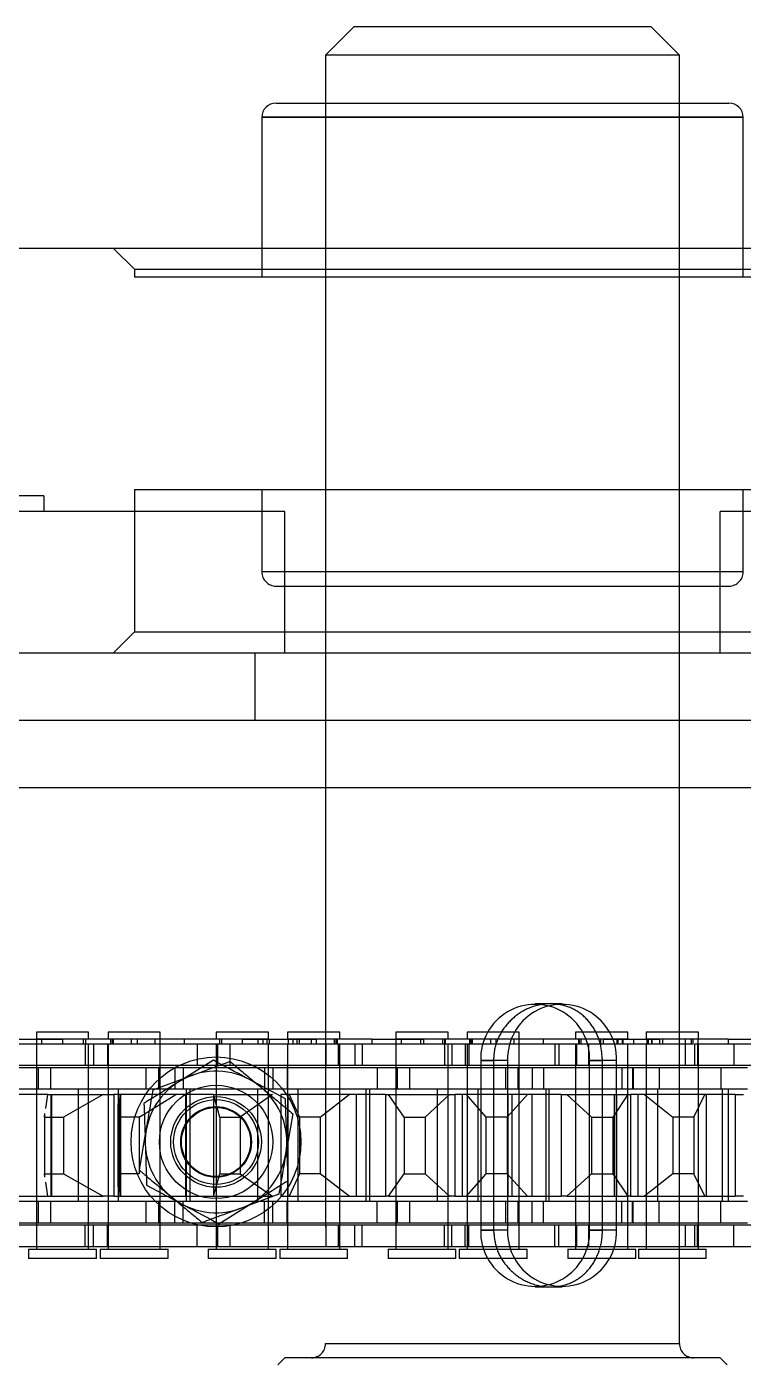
# Model space of a CAD drawing. Header units: metres. Extents: x 0 to 21025, y 0 to 14850.
# Drawn here: x 6348.9 to 6399.5, y 9286.1 to 9380.4 of the extents above; entities that cross this region are included whole.
import ezdxf

# ---------------------------------------------------------------- set-up
doc = ezdxf.new("R2010")
doc.units = ezdxf.units.M
doc.header["$LTSCALE"] = 25
doc.linetypes.add('HIDDEN2', pattern=[4.7625, 3.175, -1.5875])
doc.layers.add('SL4', color=4, linetype='Continuous')
doc.layers.add('ST1', color=7, linetype='HIDDEN2')

msp = doc.modelspace()

# ---------------------------------------------------------------- linework, layer by layer
at = {"layer": 'SL4'}
for p, q in [((6372.014, 9380.384), (6370.014, 9378.384)), ((6393.014, 9380.384), (6372.014, 9380.384)), ((6395.014, 9378.384), (6393.014, 9380.384)), ((6370.014, 9378.384), (6370.014, 9374.989)), ((6395.014, 9378.384), (6370.014, 9378.384)), ((6395.014, 9374.989), (6395.014, 9378.384)), ((6366.514, 9374.989), (6398.514, 9374.989)), ((6365.514, 9373.989), (6365.514, 9364.749)), ((6365.514, 9373.989), (6399.514, 9373.989)), ((6399.514, 9364.749), (6399.514, 9373.989)), ((6347.514, 9364.749), (6382.514, 9364.749)), ((6382.514, 9364.749), (6417.514, 9364.749)), ((6350.119, 9347.249), (6329.947, 9347.249)), ((6350.119, 9347.249), (6350.119, 9346.139)), ((6367.135, 9346.139), (6329.947, 9346.139)), ((6367.135, 9336.149), (6367.135, 9346.139)), ((6397.893, 9336.149), (6397.893, 9346.139)), ((6435.081, 9346.139), (6397.893, 9346.139)), ((6490.517, 9336.149), (5540.514, 9336.149)), ((6485.517, 9326.624), (6330.277, 9326.624)), ((6362.087, 9307.394), (6359.636, 9305.869)), ((6367.179, 9304.673), (6364.633, 9306.033)), ((6357.374, 9298.574), (6359.92, 9297.214)), ((6362.466, 9295.853), (6364.917, 9297.378))]:
    msp.add_line(p, q, dxfattribs=at)
for centre, radius, start, end in [((6366.514, 9373.989), 1, 90, 180), ((6398.514, 9373.989), 1, 0, 90), ((6362.277, 9301.624), 5, 61.88136, 121.88136), ((6362.277, 9301.624), 5, 121.88136, 181.88136), ((6362.277, 9301.624), 5, 1.88136, 61.88136), ((6362.277, 9301.624), 5, 301.88136, 1.88136), ((6362.277, 9301.624), 5, 181.88136, 241.88136), ((6362.277, 9301.624), 5, 241.88136, 301.88136)]:
    msp.add_arc(centre, radius, start, end, dxfattribs=at)
for points, knots in [([(6364.633, 9306.033), (6364.573, 9306.066), (6363.713, 9306.525), (6362.87, 9306.975), (6362.087, 9307.394)], [0, 0, 0, 0, 0.070201, 1, 1, 1, 1]), ([(6359.636, 9305.869), (6359.578, 9305.833), (6358.75, 9305.318), (6357.939, 9304.814), (6357.185, 9304.345)], [0, 0, 0, 0, 0.0702006, 1, 1, 1, 1]), ([(6367.274, 9301.788), (6367.267, 9302.014), (6367.234, 9302.99), (6367.203, 9303.942), (6367.179, 9304.673)], [0, 0, 0, 0, 0.231849, 1, 1, 1, 1]), ([(6357.185, 9304.345), (6357.209, 9303.614), (6357.24, 9302.662), (6357.272, 9301.686), (6357.279, 9301.459)], [0, 0, 0, 0, 0.768151, 1, 1, 1, 1]), ([(6367.369, 9298.903), (6367.362, 9299.101), (6367.331, 9300.04), (6367.299, 9301.017), (6367.274, 9301.788)], [0, 0, 0, 0, 0.211001, 1, 1, 1, 1]), ([(6357.279, 9301.459), (6357.305, 9300.689), (6357.337, 9299.712), (6357.368, 9298.772), (6357.374, 9298.574)], [0, 0, 0, 0, 0.788999, 1, 1, 1, 1]), ([(6364.917, 9297.378), (6364.976, 9297.414), (6365.803, 9297.929), (6366.615, 9298.433), (6367.369, 9298.903)], [0, 0, 0, 0, 0.070201, 1, 1, 1, 1]), ([(6359.92, 9297.214), (6359.981, 9297.181), (6360.84, 9296.722), (6361.683, 9296.272), (6362.466, 9295.853)], [0, 0, 0, 0, 0.070201, 1, 1, 1, 1])]:
    msp.add_open_spline(points, degree=3, knots=knots, dxfattribs=at)
at = {"layer": 'ST1'}
for p, q in [((6370.014, 9374.989), (6370.014, 9340.879)), ((6370.014, 9374.989), (6370.014, 9287.384)), ((6395.014, 9340.879), (6395.014, 9374.989)), ((6395.014, 9287.384), (6395.014, 9374.989)), ((6399.514, 9373.989), (6365.514, 9373.989)), ((6355.014, 9364.749), (6356.514, 9363.249)), ((6365.514, 9364.749), (6365.514, 9362.699)), ((6399.514, 9362.699), (6399.514, 9364.749)), ((6356.514, 9363.249), (6408.514, 9363.249)), ((6356.514, 9363.249), (6356.514, 9362.699)), ((6408.514, 9362.699), (6356.514, 9362.699)), ((6356.514, 9347.699), (6408.514, 9347.699)), ((6356.514, 9347.699), (6356.514, 9337.649)), ((6365.514, 9347.699), (6365.514, 9341.879)), ((6399.514, 9341.879), (6399.514, 9347.699)), ((6367.135, 9336.149), (6367.135, 9346.139)), ((6397.893, 9336.149), (6397.893, 9346.139)), ((6399.514, 9341.879), (6365.56, 9341.879)), ((6366.514, 9340.879), (6398.514, 9340.879)), ((6356.514, 9337.649), (6355.014, 9336.149)), ((6356.514, 9337.649), (6408.514, 9337.649)), ((6365.014, 9336.149), (6365.014, 9331.386)), ((6540.514, 9331.386), (5540.514, 9331.386)), ((6385.908, 9311.384), (6384.822, 9311.384)), ((6386.723, 9311.384), (6384.822, 9311.384)), ((6353.274, 9309.384), (6349.584, 9309.384)), ((6349.584, 9309.384), (6349.584, 9308.91)), ((6353.274, 9308.91), (6353.274, 9309.384)), ((6354.65, 9309.384), (6354.646, 9309.384)), ((6354.646, 9309.384), (6354.646, 9308.91)), ((6358.336, 9309.384), (6354.65, 9309.384)), ((6358.336, 9308.91), (6358.336, 9309.384)), ((6365.974, 9309.384), (6362.284, 9309.384)), ((6362.284, 9309.384), (6362.284, 9308.91)), ((6365.974, 9308.91), (6365.974, 9309.384)), ((6367.327, 9309.384), (6367.325, 9309.384)), ((6367.325, 9309.384), (6367.325, 9308.91)), ((6371.015, 9309.384), (6367.327, 9309.384)), ((6371.015, 9308.91), (6371.015, 9309.384)), ((6378.674, 9309.384), (6374.984, 9309.384)), ((6374.984, 9309.384), (6374.984, 9308.91)), ((6378.674, 9308.91), (6378.674, 9309.384)), ((6380.01, 9309.384), (6380.008, 9309.384)), ((6380.008, 9309.384), (6380.008, 9308.91)), ((6383.698, 9309.384), (6380.01, 9309.384)), ((6383.698, 9308.91), (6383.698, 9309.384)), ((6391.369, 9309.384), (6387.679, 9309.384)), ((6387.679, 9309.384), (6387.679, 9308.91)), ((6391.369, 9308.91), (6391.369, 9309.384)), ((6396.357, 9309.384), (6392.667, 9309.384)), ((6392.667, 9309.384), (6392.667, 9308.91)), ((6396.357, 9308.91), (6396.357, 9309.384)), ((6354.604, 9308.541), (6345.509, 9308.541)), ((6347.877, 9308.873), (6351.429, 9308.873)), ((6349.584, 9308.91), (6353.274, 9308.91)), ((6349.584, 9308.873), (6349.584, 9307.021)), ((6349.584, 9308.541), (6349.584, 9294.042)), ((6349.953, 9308.91), (6349.953, 9308.541)), ((6351.429, 9308.873), (6351.429, 9308.541)), ((6364.129, 9308.873), (6351.429, 9308.873)), ((6352.905, 9308.541), (6352.905, 9308.91)), ((6353.03, 9308.541), (6353.03, 9307.021)), ((6353.048, 9308.873), (6353.048, 9308.541)), ((6353.274, 9307.021), (6353.274, 9308.541)), ((6353.274, 9294.042), (6353.274, 9308.541)), ((6353.614, 9308.541), (6353.614, 9307.021)), ((6354.604, 9308.541), (6354.604, 9307.021)), ((6360.954, 9308.541), (6354.604, 9308.541)), ((6354.646, 9308.91), (6358.336, 9308.91)), ((6354.646, 9308.541), (6354.646, 9307.021)), ((6354.646, 9308.541), (6354.646, 9294.042)), ((6354.824, 9308.873), (6354.824, 9308.541)), ((6354.927, 9308.873), (6354.927, 9308.541)), ((6355.015, 9308.91), (6355.015, 9308.541)), ((6356.284, 9308.873), (6356.284, 9308.541)), ((6356.699, 9308.873), (6356.699, 9308.541)), ((6357.967, 9308.541), (6357.967, 9308.91)), ((6358.336, 9307.021), (6358.336, 9308.873)), ((6358.336, 9294.042), (6358.336, 9308.541)), ((6360.043, 9308.541), (6360.043, 9308.873)), ((6360.954, 9308.541), (6360.954, 9307.021)), ((6370.049, 9308.541), (6360.954, 9308.541)), ((6362.284, 9308.91), (6365.974, 9308.91)), ((6362.284, 9308.541), (6362.284, 9307.021)), ((6362.284, 9308.541), (6362.284, 9294.042)), ((6362.411, 9307.021), (6362.411, 9308.541)), ((6362.51, 9308.873), (6362.51, 9308.541)), ((6362.653, 9308.91), (6362.653, 9308.541)), ((6363.25, 9308.541), (6363.25, 9307.021)), ((6364.129, 9308.873), (6364.129, 9308.541)), ((6364.129, 9308.873), (6367.36, 9308.873)), ((6365.236, 9308.873), (6365.236, 9308.541)), ((6365.605, 9308.541), (6365.605, 9308.91)), ((6365.867, 9308.873), (6365.867, 9308.541)), ((6365.974, 9307.021), (6365.974, 9308.541)), ((6365.974, 9294.042), (6365.974, 9308.541)), ((6366.02, 9308.873), (6366.02, 9308.541)), ((6367.325, 9308.91), (6371.015, 9308.91)), ((6367.325, 9308.541), (6367.325, 9307.021)), ((6367.325, 9308.541), (6367.325, 9294.042)), ((6367.36, 9308.873), (6367.36, 9308.541)), ((6367.36, 9308.873), (6369.354, 9308.873)), ((6367.694, 9308.91), (6367.694, 9308.541)), ((6367.988, 9308.873), (6367.988, 9308.541)), ((6368.141, 9308.873), (6368.141, 9308.541)), ((6368.986, 9308.873), (6368.986, 9308.541)), ((6369.354, 9308.873), (6369.354, 9308.541)), ((6373.277, 9308.873), (6369.354, 9308.873)), ((6371.012, 9308.541), (6370.049, 9308.541)), ((6370.049, 9307.021), (6370.049, 9308.541)), ((6370.646, 9308.541), (6370.646, 9308.91)), ((6370.741, 9308.873), (6370.741, 9308.541)), ((6370.832, 9308.873), (6370.832, 9308.541)), ((6380.14, 9308.541), (6370.909, 9308.541)), ((6370.909, 9308.541), (6370.909, 9307.021)), ((6371.015, 9307.021), (6371.015, 9308.541)), ((6371.015, 9294.042), (6371.015, 9308.541)), ((6372.082, 9308.541), (6372.082, 9307.021)), ((6372.599, 9308.541), (6372.599, 9307.021)), ((6373.277, 9308.873), (6376.926, 9308.873)), ((6373.277, 9308.873), (6373.277, 9308.541)), ((6374.984, 9308.91), (6378.674, 9308.91)), ((6374.984, 9308.873), (6374.984, 9307.021)), ((6374.984, 9308.541), (6374.984, 9294.042)), ((6375.353, 9308.91), (6375.353, 9308.541)), ((6376.732, 9308.873), (6376.732, 9308.541)), ((6376.926, 9308.873), (6376.926, 9308.541)), ((6389.622, 9308.873), (6376.926, 9308.873)), ((6378.305, 9308.541), (6378.305, 9308.91)), ((6378.423, 9308.873), (6378.423, 9308.541)), ((6378.423, 9308.541), (6378.423, 9307.021)), ((6378.472, 9308.873), (6378.472, 9308.541)), ((6378.674, 9307.021), (6378.674, 9308.541)), ((6378.674, 9294.042), (6378.674, 9308.541)), ((6378.94, 9308.541), (6378.94, 9307.021)), ((6379.866, 9308.541), (6379.866, 9307.021)), ((6380.008, 9308.91), (6383.698, 9308.91)), ((6380.008, 9308.541), (6380.008, 9307.021)), ((6380.008, 9308.541), (6380.008, 9294.042)), ((6380.14, 9308.541), (6380.14, 9307.021)), ((6386.487, 9308.541), (6380.14, 9308.541)), ((6380.19, 9308.873), (6380.19, 9308.541)), ((6380.282, 9308.873), (6380.282, 9308.541)), ((6380.377, 9308.91), (6380.377, 9308.541)), ((6381.669, 9308.873), (6381.669, 9308.541)), ((6382.037, 9308.873), (6382.037, 9308.541)), ((6383.329, 9308.541), (6383.329, 9308.91)), ((6383.698, 9307.021), (6383.698, 9308.873)), ((6383.698, 9294.042), (6383.698, 9308.541)), ((6385.405, 9308.541), (6385.405, 9308.873)), ((6386.214, 9308.541), (6386.214, 9307.021)), ((6386.487, 9308.541), (6386.487, 9307.021)), ((6395.444, 9308.541), (6386.487, 9308.541)), ((6387.679, 9308.91), (6391.369, 9308.91)), ((6387.679, 9308.541), (6387.679, 9307.021)), ((6387.679, 9308.541), (6387.679, 9294.042)), ((6387.773, 9307.021), (6387.773, 9308.541)), ((6387.882, 9308.873), (6387.882, 9308.541)), ((6387.93, 9308.873), (6387.93, 9308.541)), ((6388.048, 9308.91), (6388.048, 9308.541)), ((6388.592, 9308.541), (6388.592, 9307.021)), ((6389.427, 9308.873), (6389.427, 9308.541)), ((6389.622, 9308.873), (6389.622, 9308.541)), ((6389.622, 9308.873), (6392.794, 9308.873)), ((6390.591, 9308.873), (6390.591, 9308.541)), ((6390.671, 9308.873), (6390.671, 9308.541)), ((6391, 9308.541), (6391, 9308.91)), ((6391.01, 9308.873), (6391.01, 9308.541)), ((6391.369, 9307.021), (6391.369, 9308.541)), ((6391.369, 9294.042), (6391.369, 9308.541)), ((6391.769, 9308.873), (6391.769, 9308.541)), ((6392.667, 9308.91), (6396.295, 9308.91)), ((6392.667, 9308.541), (6392.667, 9307.021)), ((6392.667, 9308.541), (6392.667, 9294.042)), ((6392.714, 9308.873), (6392.714, 9308.541)), ((6392.794, 9308.873), (6392.794, 9308.541)), ((6392.794, 9308.873), (6393.599, 9308.873)), ((6393.036, 9308.91), (6393.036, 9308.541)), ((6393.063, 9308.873), (6393.063, 9308.541)), ((6393.599, 9308.873), (6393.599, 9308.541)), ((6398.446, 9308.873), (6393.599, 9308.873)), ((6393.821, 9308.873), (6393.821, 9308.541)), ((6395.425, 9308.873), (6395.425, 9308.541)), ((6395.988, 9308.541), (6395.444, 9308.541)), ((6395.444, 9307.021), (6395.444, 9308.541)), ((6395.849, 9308.873), (6395.849, 9308.541)), ((6395.988, 9308.541), (6395.988, 9308.91)), ((6406.76, 9308.541), (6396.078, 9308.541)), ((6396.078, 9308.541), (6396.078, 9307.021)), ((6396.295, 9308.91), (6396.357, 9308.91)), ((6396.296, 9308.541), (6396.296, 9307.021)), ((6396.304, 9308.873), (6396.304, 9308.541)), ((6396.357, 9307.021), (6396.357, 9308.541)), ((6396.357, 9294.042), (6396.357, 9308.541)), ((6398.446, 9308.873), (6403.278, 9308.873)), ((6398.446, 9308.873), (6398.446, 9308.541)), ((6398.864, 9308.541), (6398.864, 9307.021)), ((6380.972, 9307.384), (6381.88, 9307.384)), ((6380.972, 9307.384), (6380.972, 9295.384)), ((6382.873, 9307.384), (6380.972, 9307.384)), ((6381.88, 9307.384), (6381.88, 9295.384)), ((6382.873, 9307.384), (6382.873, 9295.384)), ((6388.672, 9307.384), (6389.579, 9307.384)), ((6388.672, 9295.384), (6388.672, 9307.384)), ((6390.572, 9307.384), (6388.672, 9307.384)), ((6389.579, 9295.384), (6389.579, 9307.384)), ((6390.572, 9295.384), (6390.572, 9307.384)), ((6354.604, 9307.021), (6345.509, 9307.021)), ((6357.349, 9306.869), (6348.254, 9306.869)), ((6349.584, 9306.869), (6349.584, 9305.349)), ((6349.733, 9305.349), (6349.733, 9306.869)), ((6350.571, 9306.869), (6350.571, 9305.349)), ((6353.274, 9305.349), (6353.274, 9306.869)), ((6360.954, 9307.021), (6354.604, 9307.021)), ((6354.646, 9306.869), (6354.646, 9305.349)), ((6358.209, 9306.869), (6357.349, 9306.869)), ((6357.349, 9305.349), (6357.349, 9306.869)), ((6357.839, 9305.316), (6360.547, 9306.315)), ((6367.304, 9306.869), (6358.209, 9306.869)), ((6358.209, 9306.869), (6358.209, 9305.349)), ((6358.336, 9305.349), (6358.336, 9306.869)), ((6359.369, 9306.869), (6359.369, 9305.349)), ((6359.953, 9306.869), (6359.953, 9305.349)), ((6370.049, 9307.021), (6360.954, 9307.021)), ((6362.284, 9306.869), (6362.284, 9305.349)), ((6365.708, 9306.869), (6365.708, 9305.349)), ((6365.974, 9305.349), (6365.974, 9306.869)), ((6366.292, 9306.869), (6366.292, 9305.349)), ((6367.304, 9306.869), (6367.304, 9305.349)), ((6373.654, 9306.869), (6367.304, 9306.869)), ((6367.325, 9306.869), (6367.325, 9305.349)), ((6370.909, 9307.021), (6370.049, 9307.021)), ((6380.14, 9307.021), (6370.909, 9307.021)), ((6371.015, 9305.349), (6371.015, 9306.869)), ((6373.654, 9306.869), (6373.654, 9305.349)), ((6382.749, 9306.869), (6373.654, 9306.869)), ((6374.984, 9306.869), (6374.984, 9305.349)), ((6375.09, 9305.349), (6375.09, 9306.869)), ((6375.933, 9306.869), (6375.933, 9305.349)), ((6378.674, 9305.349), (6378.674, 9306.869)), ((6380.008, 9306.869), (6380.008, 9305.349)), ((6386.487, 9307.021), (6380.14, 9307.021)), ((6383.604, 9306.869), (6382.749, 9306.869)), ((6382.749, 9305.349), (6382.749, 9306.869)), ((6393.581, 9306.869), (6383.604, 9306.869)), ((6383.604, 9306.869), (6383.604, 9305.349)), ((6383.698, 9305.349), (6383.698, 9306.869)), ((6384.616, 9306.869), (6384.616, 9305.349)), ((6385.419, 9306.869), (6385.419, 9305.349)), ((6395.444, 9307.021), (6386.487, 9307.021)), ((6387.679, 9306.869), (6387.679, 9305.349)), ((6390.946, 9306.869), (6390.946, 9305.349)), ((6391.369, 9305.349), (6391.369, 9306.869)), ((6391.705, 9306.869), (6391.705, 9305.349)), ((6391.748, 9306.869), (6391.748, 9305.349)), ((6392.667, 9306.869), (6392.667, 9305.349)), ((6393.581, 9306.869), (6393.581, 9305.349)), ((6399.818, 9306.869), (6393.581, 9306.869)), ((6396.078, 9307.021), (6395.444, 9307.021)), ((6406.76, 9307.021), (6396.078, 9307.021)), ((6396.357, 9305.349), (6396.357, 9306.869)), ((6397.942, 9306.869), (6397.942, 9305.349)), ((6357.349, 9305.349), (6348.254, 9305.349)), ((6349.584, 9305.349), (6349.584, 9297.419)), ((6352.531, 9305.349), (6352.531, 9297.419)), ((6353.274, 9297.419), (6353.274, 9305.349)), ((6354.646, 9305.349), (6354.646, 9297.419)), ((6355.389, 9297.419), (6355.389, 9305.349)), ((6358.209, 9305.349), (6357.349, 9305.349)), ((6367.304, 9305.349), (6358.209, 9305.349)), ((6358.336, 9297.419), (6358.336, 9305.349)), ((6360.169, 9305.349), (6360.169, 9297.419)), ((6360.451, 9297.419), (6360.451, 9305.349)), ((6362.284, 9305.349), (6362.284, 9297.419)), ((6365.21, 9305.349), (6365.21, 9297.419)), ((6365.974, 9297.419), (6365.974, 9305.349)), ((6373.654, 9305.349), (6367.304, 9305.349)), ((6367.325, 9305.349), (6367.325, 9297.419)), ((6368.089, 9297.419), (6368.089, 9305.349)), ((6371.015, 9297.419), (6371.015, 9305.349)), ((6372.869, 9305.349), (6372.869, 9297.419)), ((6373.13, 9297.419), (6373.13, 9305.349)), ((6382.749, 9305.349), (6373.654, 9305.349)), ((6374.984, 9305.349), (6374.984, 9297.419)), ((6377.893, 9305.349), (6377.893, 9297.419)), ((6378.674, 9297.419), (6378.674, 9305.349)), ((6380.008, 9305.349), (6380.008, 9297.419)), ((6380.789, 9297.419), (6380.789, 9305.349)), ((6383.692, 9305.349), (6382.749, 9305.349)), ((6393.581, 9305.349), (6383.604, 9305.349)), ((6383.698, 9297.419), (6383.698, 9305.349)), ((6385.564, 9305.349), (6385.564, 9297.419)), ((6385.813, 9297.419), (6385.813, 9305.349)), ((6387.679, 9305.349), (6387.679, 9297.419)), ((6390.552, 9305.349), (6390.552, 9297.419)), ((6391.369, 9297.419), (6391.369, 9305.349)), ((6392.667, 9305.349), (6392.667, 9297.419)), ((6393.484, 9297.419), (6393.484, 9305.349)), ((6399.818, 9305.349), (6393.581, 9305.349)), ((6396.357, 9297.419), (6396.357, 9305.349)), ((6398.038, 9305.349), (6398.038, 9297.419)), ((6398.472, 9297.419), (6398.472, 9305.349)), ((6350.393, 9304.984), (6344.13, 9304.984)), ((6350.242, 9303.975), (6350.393, 9304.984)), ((6350.393, 9304.984), (6354.296, 9304.984)), ((6350.603, 9304.984), (6350.603, 9297.784)), ((6350.669, 9297.784), (6350.669, 9304.984)), ((6354.296, 9304.984), (6351.509, 9303.384)), ((6354.296, 9304.984), (6355.048, 9304.984)), ((6355.048, 9304.984), (6355.048, 9297.784)), ((6362.088, 9304.984), (6355.048, 9304.984)), ((6355.396, 9304.984), (6355.455, 9303.384)), ((6355.516, 9304.984), (6355.516, 9297.784)), ((6355.537, 9297.784), (6355.537, 9304.984)), ((6356.856, 9303.384), (6359.432, 9304.984)), ((6360.112, 9304.984), (6360.112, 9297.784)), ((6362.088, 9304.984), (6362.095, 9304.984)), ((6362.088, 9304.984), (6362.088, 9297.784)), ((6362.537, 9303.384), (6362.095, 9304.984)), ((6362.095, 9304.984), (6366.266, 9304.984)), ((6362.097, 9304.984), (6362.097, 9297.784)), ((6366.266, 9304.984), (6363.985, 9303.384)), ((6366.848, 9304.984), (6366.848, 9297.784)), ((6374.249, 9304.984), (6366.848, 9304.984)), ((6367.344, 9304.984), (6367.344, 9297.784)), ((6367.432, 9304.984), (6368.168, 9303.384)), ((6369.643, 9303.384), (6371.679, 9304.984)), ((6370.014, 9304.984), (6370.014, 9297.784)), ((6372.18, 9304.984), (6372.18, 9297.784)), ((6374.249, 9304.984), (6374.249, 9297.784)), ((6374.249, 9304.984), (6374.453, 9304.984)), ((6375.562, 9303.384), (6374.453, 9304.984)), ((6374.453, 9304.984), (6378.758, 9304.984)), ((6378.758, 9304.984), (6377.057, 9303.384)), ((6378.758, 9304.984), (6379.151, 9304.984)), ((6379.151, 9304.984), (6379.151, 9297.784)), ((6386.665, 9304.984), (6379.151, 9304.984)), ((6379.66, 9304.984), (6379.66, 9297.784)), ((6379.953, 9304.984), (6381.343, 9303.384)), ((6381.88, 9304.984), (6381.88, 9297.784)), ((6382.843, 9303.384), (6384.274, 9304.984)), ((6382.887, 9304.984), (6382.887, 9297.784)), ((6383.195, 9297.784), (6383.195, 9304.984)), ((6384.58, 9304.984), (6384.58, 9297.784)), ((6386.665, 9304.984), (6386.665, 9297.784)), ((6386.665, 9304.984), (6387.07, 9304.984)), ((6388.811, 9303.384), (6387.07, 9304.984)), ((6387.07, 9304.984), (6391.371, 9304.984)), ((6389.579, 9297.784), (6389.579, 9304.984)), ((6391.371, 9304.984), (6390.304, 9303.384)), ((6390.413, 9304.984), (6390.413, 9297.784)), ((6390.586, 9297.784), (6390.586, 9304.984)), ((6390.595, 9297.784), (6390.595, 9304.984)), ((6391.371, 9304.984), (6391.563, 9304.984)), ((6391.563, 9304.984), (6391.563, 9297.784)), ((6398.948, 9304.984), (6391.563, 9304.984)), ((6392.067, 9304.984), (6392.067, 9297.784)), ((6392.556, 9304.984), (6394.556, 9303.384)), ((6395.014, 9297.784), (6395.014, 9304.984)), ((6396.033, 9303.384), (6396.812, 9304.984)), ((6396.913, 9304.984), (6396.913, 9297.784)), ((6398.948, 9304.984), (6398.948, 9297.784)), ((6398.948, 9304.984), (6399.541, 9304.984)), ((6350.146, 9303.629), (6350.146, 9299.138)), ((6350.154, 9303.384), (6350.191, 9303.629)), ((6355.336, 9304.319), (6355.336, 9298.448)), ((6367.694, 9303.621), (6367.204, 9300.776)), ((6350.154, 9303.384), (6350.154, 9299.384)), ((6350.154, 9303.384), (6351.509, 9303.384)), ((6351.509, 9303.384), (6351.509, 9299.384)), ((6355.455, 9303.384), (6355.455, 9299.384)), ((6356.856, 9303.384), (6355.455, 9303.384)), ((6356.856, 9303.384), (6356.856, 9299.384)), ((6362.537, 9303.384), (6363.985, 9303.384)), ((6362.537, 9303.384), (6362.537, 9299.384)), ((6363.985, 9303.384), (6363.985, 9299.384)), ((6369.643, 9303.384), (6368.168, 9303.384)), ((6368.168, 9303.384), (6368.168, 9299.384)), ((6369.643, 9303.384), (6369.643, 9299.384)), ((6375.562, 9303.384), (6377.057, 9303.384)), ((6375.562, 9303.384), (6375.562, 9299.384)), ((6377.057, 9303.384), (6377.057, 9299.384)), ((6382.843, 9303.384), (6381.343, 9303.384)), ((6381.343, 9303.384), (6381.343, 9299.384)), ((6382.843, 9303.384), (6382.843, 9299.384)), ((6388.811, 9303.384), (6390.304, 9303.384)), ((6388.811, 9303.384), (6388.811, 9299.384)), ((6390.304, 9303.384), (6390.304, 9299.384)), ((6394.556, 9303.384), (6394.556, 9299.384)), ((6396.033, 9303.384), (6394.556, 9303.384)), ((6396.033, 9303.384), (6396.033, 9299.384)), ((6356.86, 9299.627), (6357.349, 9302.472)), ((6350.191, 9299.138), (6350.154, 9299.384)), ((6350.154, 9299.384), (6351.509, 9299.384)), ((6350.393, 9297.784), (6350.242, 9298.792)), ((6351.509, 9299.384), (6354.296, 9297.784)), ((6355.455, 9299.384), (6355.396, 9297.784)), ((6356.856, 9299.384), (6355.455, 9299.384)), ((6362.095, 9297.784), (6362.537, 9299.384)), ((6362.537, 9299.384), (6363.985, 9299.384)), ((6363.985, 9299.384), (6366.266, 9297.784)), ((6368.168, 9299.384), (6367.432, 9297.784)), ((6369.643, 9299.384), (6368.168, 9299.384)), ((6371.679, 9297.784), (6369.643, 9299.384)), ((6374.453, 9297.784), (6375.562, 9299.384)), ((6375.562, 9299.384), (6377.057, 9299.384)), ((6377.057, 9299.384), (6378.758, 9297.784)), ((6381.343, 9299.384), (6379.953, 9297.784)), ((6382.843, 9299.384), (6381.343, 9299.384)), ((6384.274, 9297.784), (6382.843, 9299.384)), ((6387.07, 9297.784), (6388.811, 9299.384)), ((6388.811, 9299.384), (6390.304, 9299.384)), ((6390.304, 9299.384), (6391.371, 9297.784)), ((6394.556, 9299.384), (6392.556, 9297.784)), ((6396.033, 9299.384), (6394.556, 9299.384)), ((6396.812, 9297.784), (6396.033, 9299.384)), ((6344.13, 9297.784), (6350.393, 9297.784)), ((6350.393, 9297.784), (6354.296, 9297.784)), ((6355.048, 9297.784), (6354.296, 9297.784)), ((6355.048, 9297.784), (6362.088, 9297.784)), ((6362.095, 9297.784), (6362.088, 9297.784)), ((6362.095, 9297.784), (6366.266, 9297.784)), ((6366.715, 9297.931), (6364.006, 9296.932)), ((6366.848, 9297.784), (6374.249, 9297.784)), ((6374.453, 9297.784), (6374.249, 9297.784)), ((6374.453, 9297.784), (6378.758, 9297.784)), ((6379.151, 9297.784), (6378.758, 9297.784)), ((6379.151, 9297.784), (6386.665, 9297.784)), ((6387.07, 9297.784), (6386.665, 9297.784)), ((6387.07, 9297.784), (6391.371, 9297.784)), ((6391.563, 9297.784), (6391.371, 9297.784)), ((6391.563, 9297.784), (6398.948, 9297.784)), ((6399.541, 9297.784), (6398.948, 9297.784)), ((6357.349, 9297.419), (6348.254, 9297.419)), ((6349.584, 9297.419), (6349.584, 9295.899)), ((6349.733, 9295.899), (6349.733, 9297.419)), ((6350.571, 9297.419), (6350.571, 9295.899)), ((6353.274, 9295.899), (6353.274, 9297.419)), ((6354.646, 9297.419), (6354.646, 9295.899)), ((6358.209, 9297.419), (6357.349, 9297.419)), ((6357.349, 9295.899), (6357.349, 9297.419)), ((6367.304, 9297.419), (6358.209, 9297.419)), ((6358.209, 9297.419), (6358.209, 9295.899)), ((6358.336, 9295.899), (6358.336, 9297.419)), ((6359.369, 9295.899), (6359.369, 9297.419)), ((6359.953, 9295.899), (6359.953, 9297.419)), ((6362.284, 9297.419), (6362.284, 9295.899)), ((6365.708, 9295.899), (6365.708, 9297.419)), ((6365.974, 9295.899), (6365.974, 9297.419)), ((6366.292, 9295.899), (6366.292, 9297.419)), ((6367.304, 9295.899), (6367.304, 9297.419)), ((6373.654, 9297.419), (6367.304, 9297.419)), ((6367.325, 9297.419), (6367.325, 9295.899)), ((6371.015, 9295.899), (6371.015, 9297.419)), ((6373.654, 9295.899), (6373.654, 9297.419)), ((6382.749, 9297.419), (6373.654, 9297.419)), ((6374.984, 9297.419), (6374.984, 9295.899)), ((6375.09, 9295.899), (6375.09, 9297.419)), ((6375.933, 9297.419), (6375.933, 9295.899)), ((6378.674, 9295.899), (6378.674, 9297.419)), ((6380.008, 9297.419), (6380.008, 9295.899)), ((6383.698, 9297.419), (6382.749, 9297.419)), ((6382.749, 9295.899), (6382.749, 9297.419)), ((6393.581, 9297.419), (6383.604, 9297.419)), ((6383.604, 9297.419), (6383.604, 9295.899)), ((6383.698, 9295.899), (6383.698, 9297.419)), ((6384.616, 9295.899), (6384.616, 9297.419)), ((6385.419, 9295.899), (6385.419, 9297.419)), ((6387.679, 9297.419), (6387.679, 9295.899)), ((6390.946, 9295.899), (6390.946, 9297.419)), ((6391.369, 9295.899), (6391.369, 9297.419)), ((6391.705, 9295.899), (6391.705, 9297.419)), ((6391.748, 9295.899), (6391.748, 9297.419)), ((6392.667, 9297.419), (6392.667, 9295.899)), ((6393.581, 9295.899), (6393.581, 9297.419)), ((6399.818, 9297.419), (6393.581, 9297.419)), ((6396.357, 9295.899), (6396.357, 9297.419)), ((6397.942, 9295.899), (6397.942, 9297.419)), ((6357.349, 9295.899), (6348.254, 9295.899)), ((6358.209, 9295.899), (6357.349, 9295.899)), ((6367.304, 9295.899), (6358.209, 9295.899)), ((6373.654, 9295.899), (6367.304, 9295.899)), ((6382.749, 9295.899), (6373.654, 9295.899)), ((6383.604, 9295.899), (6382.749, 9295.899)), ((6393.581, 9295.899), (6383.604, 9295.899)), ((6399.818, 9295.899), (6393.581, 9295.899)), ((6354.604, 9295.747), (6345.509, 9295.747)), ((6349.584, 9295.747), (6349.584, 9294.227)), ((6353.03, 9294.227), (6353.03, 9295.747)), ((6353.274, 9294.227), (6353.274, 9295.747)), ((6353.614, 9294.227), (6353.614, 9295.747)), ((6354.604, 9294.227), (6354.604, 9295.747)), ((6360.954, 9295.747), (6354.604, 9295.747)), ((6354.646, 9295.747), (6354.646, 9294.227)), ((6358.336, 9294.227), (6358.336, 9295.747)), ((6360.954, 9294.227), (6360.954, 9295.747)), ((6370.049, 9295.747), (6360.954, 9295.747)), ((6362.284, 9295.747), (6362.284, 9294.227)), ((6362.411, 9294.227), (6362.411, 9295.747)), ((6363.25, 9295.747), (6363.25, 9294.227)), ((6365.974, 9294.227), (6365.974, 9295.747)), ((6367.325, 9295.747), (6367.325, 9294.227)), ((6370.909, 9295.747), (6370.049, 9295.747)), ((6370.049, 9294.227), (6370.049, 9295.747)), ((6380.14, 9295.747), (6370.909, 9295.747)), ((6370.909, 9295.747), (6370.909, 9294.227)), ((6371.015, 9294.227), (6371.015, 9295.747)), ((6372.082, 9294.227), (6372.082, 9295.747)), ((6372.599, 9294.227), (6372.599, 9295.747)), ((6374.984, 9295.747), (6374.984, 9294.227)), ((6378.423, 9294.227), (6378.423, 9295.747)), ((6378.674, 9294.227), (6378.674, 9295.747)), ((6378.94, 9294.227), (6378.94, 9295.747)), ((6379.866, 9294.227), (6379.866, 9295.747)), ((6380.008, 9295.747), (6380.008, 9294.227)), ((6380.14, 9294.227), (6380.14, 9295.747)), ((6386.487, 9295.747), (6380.14, 9295.747)), ((6380.972, 9295.384), (6381.88, 9295.384)), ((6382.873, 9295.384), (6380.972, 9295.384)), ((6383.698, 9294.227), (6383.698, 9295.747)), ((6386.214, 9294.227), (6386.214, 9295.747)), ((6386.487, 9294.227), (6386.487, 9295.747)), ((6395.444, 9295.747), (6386.487, 9295.747)), ((6387.679, 9295.747), (6387.679, 9294.227)), ((6387.773, 9294.227), (6387.773, 9295.747)), ((6388.592, 9295.747), (6388.592, 9294.227)), ((6388.672, 9295.384), (6389.579, 9295.384)), ((6390.572, 9295.384), (6388.672, 9295.384)), ((6391.369, 9294.227), (6391.369, 9295.747)), ((6392.667, 9295.747), (6392.667, 9294.227)), ((6396.078, 9295.747), (6395.444, 9295.747)), ((6395.444, 9294.227), (6395.444, 9295.747)), ((6406.76, 9295.747), (6396.078, 9295.747)), ((6396.078, 9295.747), (6396.078, 9294.227)), ((6396.296, 9294.227), (6396.296, 9295.747)), ((6396.357, 9294.227), (6396.357, 9295.747)), ((6398.864, 9294.227), (6398.864, 9295.747)), ((6354.604, 9294.227), (6345.509, 9294.227)), ((6349.031, 9294.042), (6353.828, 9294.042)), ((6349.031, 9294.042), (6349.031, 9293.384)), ((6353.828, 9293.384), (6353.828, 9294.042)), ((6354.093, 9294.042), (6358.89, 9294.042)), ((6354.093, 9294.042), (6354.093, 9293.384)), ((6360.954, 9294.227), (6354.604, 9294.227)), ((6358.89, 9293.384), (6358.89, 9294.042)), ((6370.049, 9294.227), (6360.954, 9294.227)), ((6361.731, 9294.042), (6366.528, 9294.042)), ((6361.731, 9294.042), (6361.731, 9293.384)), ((6366.528, 9293.384), (6366.528, 9294.042)), ((6366.771, 9294.042), (6371.568, 9294.042)), ((6366.771, 9294.042), (6366.771, 9293.384)), ((6370.909, 9294.227), (6370.049, 9294.227)), ((6380.14, 9294.227), (6370.909, 9294.227)), ((6371.568, 9293.384), (6371.568, 9294.042)), ((6374.431, 9294.042), (6379.228, 9294.042)), ((6374.431, 9294.042), (6374.431, 9293.384)), ((6379.228, 9293.384), (6379.228, 9294.042)), ((6379.454, 9294.042), (6384.251, 9294.042)), ((6379.454, 9294.042), (6379.454, 9293.384)), ((6386.487, 9294.227), (6380.14, 9294.227)), ((6384.251, 9293.384), (6384.251, 9294.042)), ((6395.444, 9294.227), (6386.487, 9294.227)), ((6387.126, 9294.042), (6391.923, 9294.042)), ((6387.126, 9294.042), (6387.126, 9293.384)), ((6391.923, 9293.384), (6391.923, 9294.042)), ((6392.113, 9294.042), (6396.91, 9294.042)), ((6392.113, 9294.042), (6392.113, 9293.384)), ((6396.078, 9294.227), (6395.444, 9294.227)), ((6406.76, 9294.227), (6396.078, 9294.227)), ((6396.91, 9293.384), (6396.91, 9294.042)), ((6353.828, 9293.384), (6349.031, 9293.384)), ((6354.097, 9293.384), (6354.093, 9293.384)), ((6358.89, 9293.384), (6354.097, 9293.384)), ((6366.528, 9293.384), (6361.731, 9293.384)), ((6366.774, 9293.384), (6366.771, 9293.384)), ((6371.568, 9293.384), (6366.774, 9293.384)), ((6379.228, 9293.384), (6374.431, 9293.384)), ((6379.457, 9293.384), (6379.454, 9293.384)), ((6384.251, 9293.384), (6379.457, 9293.384)), ((6391.923, 9293.384), (6387.126, 9293.384)), ((6396.91, 9293.384), (6392.113, 9293.384)), ((6384.822, 9291.384), (6385.908, 9291.384)), ((6384.822, 9291.384), (6386.723, 9291.384)), ((6370.017, 9287.384), (6394.988, 9287.384)), ((6367.139, 9286.384), (6366.639, 9285.884)), ((6397.889, 9286.384), (6367.139, 9286.384)), ((6398.389, 9285.884), (6397.889, 9286.384))]:
    msp.add_line(p, q, dxfattribs=at)
for radius in [6, 4, 3.2, 3, 2.5, 2.445]:
    msp.add_circle((6362.277, 9301.624), radius, dxfattribs=at)
for centre, radius, start, end in [((6366.514, 9341.879), 1, 180, 270), ((6398.514, 9341.879), 1, 270, 0), ((6384.822, 9307.491), 3.851, 358.40899, 181.59101), ((6386.723, 9307.491), 3.851, 358.40899, 181.59101), ((6384.822, 9295.277), 3.851, 178.40899, 1.59101), ((6386.723, 9295.277), 3.851, 178.40899, 1.59101), ((6369.014, 9287.384), 1, 270, 0), ((6396.014, 9287.384), 1, 180, 270)]:
    msp.add_arc(centre, radius, start, end, dxfattribs=at)
for points, knots in [([(6389.579, 9307.384), (6389.543, 9307.82), (6389.47, 9308.693), (6388.899, 9309.864), (6388.023, 9310.785), (6386.862, 9311.338), (6385.568, 9311.441), (6384.304, 9311.108), (6383.181, 9310.388), (6382.321, 9309.328), (6381.923, 9308.253), (6381.89, 9307.589), (6381.88, 9307.384)], [0, 0, 0, 0, 0.1035722, 0.207012, 0.3138437, 0.4231698, 0.5289404, 0.6309135, 0.7342076, 0.8420021, 0.9510552, 1, 1, 1, 1]), ([(6360.547, 9306.315), (6360.611, 9306.339), (6361.526, 9306.676), (6362.422, 9307.006), (6363.256, 9307.313)], [0, 0, 0, 0, 0.070201, 1, 1, 1, 1]), ([(6363.256, 9307.313), (6363.442, 9307.158), (6364.165, 9306.557), (6364.917, 9305.931), (6365.475, 9305.467)], [0, 0, 0, 0, 0.257551, 1, 1, 1, 1]), ([(6357.349, 9302.472), (6357.361, 9302.539), (6357.526, 9303.5), (6357.688, 9304.441), (6357.839, 9305.316)], [0, 0, 0, 0, 0.070201, 1, 1, 1, 1]), ([(6365.475, 9305.467), (6365.677, 9305.299), (6366.428, 9304.674), (6367.159, 9304.066), (6367.694, 9303.621)], [0, 0, 0, 0, 0.268634, 1, 1, 1, 1]), ([(6367.204, 9300.776), (6367.193, 9300.708), (6367.027, 9299.747), (6366.865, 9298.806), (6366.715, 9297.931)], [0, 0, 0, 0, 0.070201, 1, 1, 1, 1]), ([(6356.86, 9299.627), (6357.046, 9299.472), (6357.769, 9298.87), (6358.521, 9298.244), (6359.079, 9297.78)], [0, 0, 0, 0, 0.257551, 1, 1, 1, 1]), ([(6359.079, 9297.78), (6359.28, 9297.612), (6360.031, 9296.987), (6360.763, 9296.379), (6361.298, 9295.934)], [0, 0, 0, 0, 0.268634, 1, 1, 1, 1]), ([(6364.006, 9296.932), (6363.942, 9296.909), (6363.027, 9296.571), (6362.131, 9296.241), (6361.298, 9295.934)], [0, 0, 0, 0, 0.070201, 1, 1, 1, 1]), ([(6381.88, 9295.384), (6381.924, 9294.947), (6382.013, 9294.074), (6382.693, 9292.903), (6383.693, 9291.983), (6384.946, 9291.429), (6386.258, 9291.327), (6387.464, 9291.66), (6388.476, 9292.38), (6389.214, 9293.44), (6389.544, 9294.514), (6389.571, 9295.178), (6389.579, 9295.384)], [0, 0, 0, 0, 0.103572, 0.207012, 0.313844, 0.42317, 0.52894, 0.630914, 0.734208, 0.842002, 0.951055, 1, 1, 1, 1])]:
    msp.add_open_spline(points, degree=3, knots=knots, dxfattribs=at)

doc.saveas('drawing.dxf')
